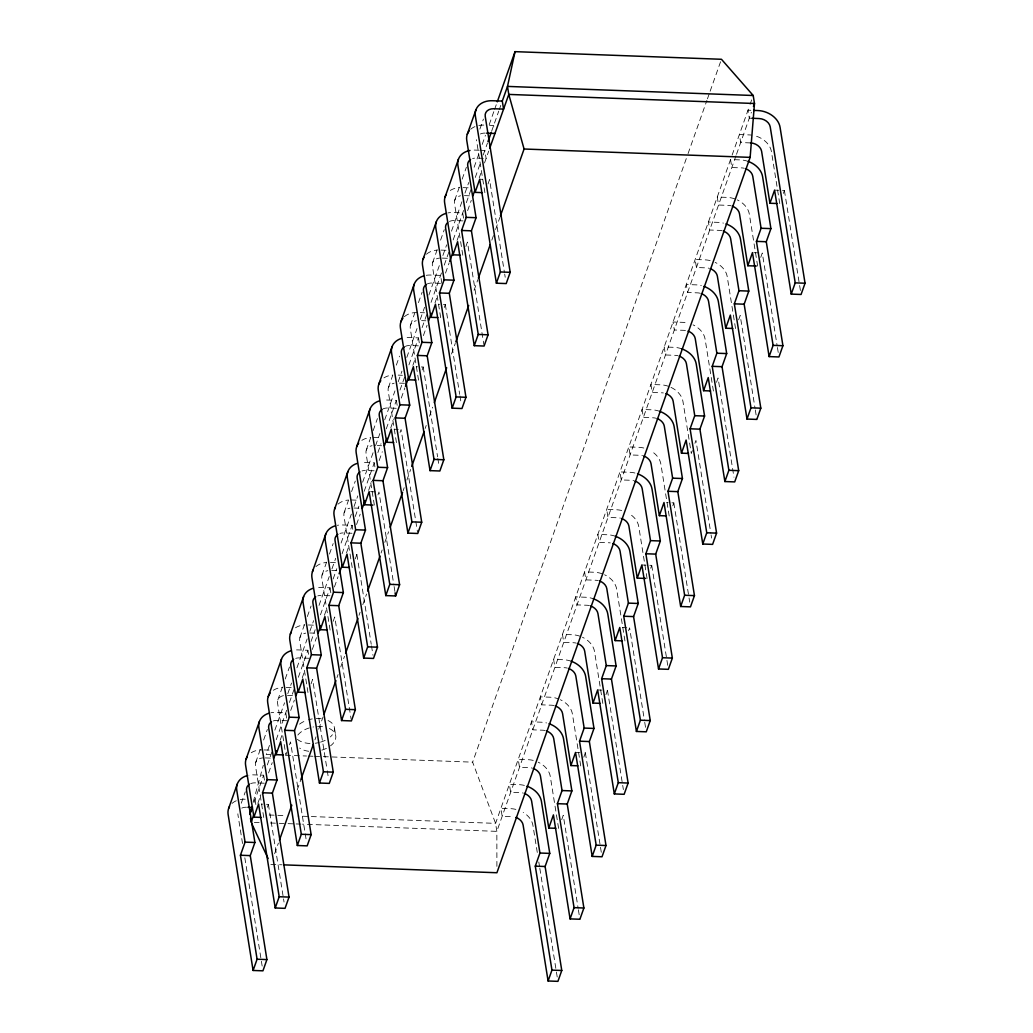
<?xml version="1.0" encoding="UTF-8"?>
<svg xmlns="http://www.w3.org/2000/svg" width="1033" height="1033" viewBox="0 0 1033 1033"><rect width="100%" height="100%" fill="white"/><g stroke="black" fill="none" stroke-linecap="round" stroke-linejoin="round"><path stroke-width="0.75" stroke-dasharray="5 3.75" d="M253.214 802.021L263.299 765.246M241.257 803.235L245.312 791.769M255.68 762.47L260.458 748.977M263.647 739.99L267.353 729.492M277.8 700L282.577 686.506M285.224 679.004L289.472 667.008M299.919 637.516L304.696 624.022M307.343 616.533L311.062 606.035M322.025 575.045L326.802 561.552M329.462 554.05L333.181 543.552M344.144 512.562L348.392 500.566M351.582 491.579L355.287 481.081M366.263 450.091L370.511 438.095M373.158 430.593L377.407 418.597M388.382 387.607L392.617 375.612M396.336 365.114L399.526 356.127M410.488 325.137L414.737 313.141M418.455 302.643L422.174 292.145M432.607 262.653L437.385 249.16M440.575 240.16L444.28 229.662M454.727 200.182L459.504 186.676M462.151 179.187L466.399 167.191M479.88 129.099L483.431 119.066M269.471 745.4L266.243 754.529L271.085 754.697M274.855 730.176L284.553 702.802M287.781 693.672L291.551 683.02M296.936 667.809L307.175 638.898M309.861 631.292L313.632 620.639M319.016 605.428L329.256 576.517M331.942 568.912L335.712 558.272M341.097 543.048L351.336 514.15M354.022 506.544L357.792 495.892M362.648 482.204L373.417 451.77M375.56 445.688L379.873 433.511M384.715 419.824L394.955 390.913M398.183 381.784L401.953 371.144M406.795 357.444L417.035 328.546M420.263 319.417L424.576 307.24M428.876 295.064L439.658 264.642M442.886 255.513L446.656 244.86M451.498 231.172L462.267 200.751M464.966 193.132L468.737 182.492M474.121 167.269L478.963 153.581M482.191 144.452L485.433 135.323M489.203 124.67L494.045 110.983M494.587 109.459L496.731 103.377M254.002 802.538L263.673 775.228L253.847 774.866A20.311 15.392 19.5 0 0 248.837 775.228M267.315 764.937L272.002 751.714M276.237 739.744L286.825 709.813M289.434 702.466L294.108 689.231M298.343 677.261L307.899 650.274L298.072 649.912A20.311 15.392 19.5 0 0 293.075 650.274M311.023 641.454L315.194 629.691M320.462 614.79L330.018 587.803L320.191 587.441A20.311 15.392 19.5 0 0 317.647 587.48M333.142 578.984L336.784 568.692M342.052 553.804L352.137 525.319L342.31 524.958A20.311 15.392 19.5 0 0 337.3 525.319M355.262 516.5L358.903 506.209M364.171 491.334L374.256 462.849L364.417 462.474A20.311 15.392 19.5 0 0 361.873 462.526M377.897 452.557L381.022 443.738M386.277 428.85L396.362 400.365L386.536 400.003A20.311 15.392 19.5 0 0 383.992 400.042M400.003 390.074L404.691 376.838M408.926 364.881L418.481 337.881L408.655 337.52A20.311 15.392 19.5 0 0 403.658 337.881M422.123 327.603L427.326 312.896M431.045 302.398L441.633 272.467M444.242 265.119L448.929 251.884M453.164 239.927L463.752 209.996M466.361 202.636L471.035 189.413M475.27 177.444L480.59 162.452M483.237 154.95L487.434 143.109M491.592 131.346L498.745 111.125M499.262 109.692L500.785 105.392M257.85 803.3L260.897 794.7M268.593 772.942L272.234 762.651M280.163 740.248L282.822 732.746M290.712 710.459L294.353 700.167M302.282 677.764L304.942 670.275M312.302 649.447L316.472 637.697M324.401 615.294L327.048 607.791M334.421 586.976L338.062 576.685M346.52 552.81L348.637 546.819M356.54 524.493L360.181 514.202M368.626 490.339L371.815 481.339M379.176 460.55L382.3 451.731M390.745 427.856L393.935 418.856M401.295 398.067L404.936 387.788M412.864 365.372L415.511 357.883M423.401 335.596L427.055 325.305M434.983 302.901L437.63 295.399M445.52 273.112L449.161 262.821M457.09 240.418L459.75 232.929M467.639 210.642L471.28 200.35M479.209 177.947L481.869 170.445M484.516 162.956L488.712 151.102M267.366 807.29L268.399 804.371L261.375 804.113M286.903 752.101L285.87 755.02L277.541 703.034A10.149 7.696 19.5 0 1 283.584 695.571M289.472 744.819L290.505 741.901L306.401 841.146M311.075 683.794L312.625 679.417L327.009 769.211M333.194 621.311L334.744 616.946L351.143 719.342M355.313 558.84L356.863 554.463L352.64 554.308M377.936 494.897L378.969 491.992L393.857 584.936M400.055 432.427L401.088 429.508L417.487 531.905M422.174 369.943L423.207 367.025L416.183 366.767M444.293 307.472L445.326 304.554L438.302 304.296M465.883 246.448L467.433 242.071L483.844 344.467M488.002 183.977L489.552 179.6L504.44 272.544M274.623 853.749L278.381 843.122M297.207 789.961L300.965 779.321M314.949 739.835L316.021 736.8M318.706 729.208L323.006 717.057M336.99 677.571L338.062 674.523M340.748 666.931L344.518 656.304M359.032 615.294L360.104 612.259M362.79 604.667L366.56 594.027M381.074 553.017L382.145 549.982M384.831 542.39L388.602 531.763M403.115 490.752L404.187 487.705M406.873 480.113L410.643 469.486M425.157 428.475L426.229 425.441M429.457 416.325L432.685 407.209M451.498 354.048L455.269 343.421M474.082 290.26L477.853 279.633M491.824 240.147L493.438 235.589M495.595 229.507L499.895 217.356M496.899 866.377L496.847 831.358L495.569 823.366L472.636 762.16L687.513 155.131M688.055 153.607L706.908 100.356M707.45 98.832L709.594 92.75M710.136 91.227L721.447 59.281M748.086 161.393A20.311 15.392 19.5 0 0 740.377 159.908L730.538 159.534L495.569 823.366L298.033 816.057M732.1 155.131L749.571 105.779M750.1 104.307L751.65 99.904M735.987 155.776L496.847 831.358L302.527 824.179M736.503 154.304L751.378 112.313M561.707 819.647L563.256 815.282L578.131 908.227M583.813 757.176L585.362 752.799L581.153 752.644M605.932 694.692L607.481 690.328L603.272 690.16M628.568 630.763L629.601 627.844L644.489 720.789M650.687 568.279L651.72 565.361L641.88 564.999M672.793 505.808L673.826 502.89L666.814 502.632M692.33 450.62L691.297 453.526L682.968 401.54A20.311 15.392 19.5 0 0 670.921 387.323M694.912 443.325L695.945 440.407L710.833 533.351M716.515 382.3L718.064 377.936L733.959 477.181M738.634 319.83L740.183 315.452L755.058 408.397M760.74 257.346L762.289 252.982L777.178 345.926M783.376 193.416L784.409 190.498L780.199 190.343M750.823 110.286L748.021 110.182L749.299 118.175L752.101 118.278M489.461 125.303L493.671 125.458L494.316 129.461M750.5 142.916L740.674 142.541L739.396 134.548L749.222 134.91A20.311 15.392 19.5 0 1 751.804 135.142M479.209 150.25L474.999 150.095A20.311 15.392 19.5 0 0 472.455 150.134M480.616 150.302L484.826 150.456L486.117 158.449M483.302 158.346L476.278 158.088A10.149 7.696 19.5 0 0 472.623 158.553M479.725 179.238L482.527 179.342M774.582 190.137L778.792 190.292M463.133 187.632L468.75 187.838M464.424 195.624L470.028 195.831M753.87 252.672L759.487 252.878M441.026 250.102L449.445 250.425M442.305 258.108L447.922 258.315M440.471 283.352L432.052 283.042A10.149 7.696 19.5 0 0 427.313 283.933M420.315 312.637L424.524 312.792M421.593 320.63L425.803 320.785M418.365 345.835L409.933 345.526A10.149 7.696 19.5 0 0 405.194 346.417M398.196 375.108L402.405 375.276M399.474 383.114L406.498 383.372M396.246 408.306L387.814 407.996A10.149 7.696 19.5 0 0 383.075 408.887M394.064 429.25L398.286 429.405M373.275 437.488L380.286 437.747M377.355 445.585L381.564 445.739M374.127 470.79L365.708 470.48A10.149 7.696 19.5 0 0 362.041 470.945M370.55 491.669L376.167 491.889M351.155 499.972L359.574 500.282M353.841 508.016L360.853 508.275M352.008 533.26L343.589 532.951A10.149 7.696 19.5 0 0 339.922 533.428M330.444 562.494L337.455 562.753M331.722 570.487L337.339 570.707M329.901 595.744L321.47 595.434A10.149 7.696 19.5 0 0 317.802 595.899M622.576 627.586L626.786 627.741M308.325 624.978L313.942 625.185M309.603 632.971L315.22 633.177M309.19 658.279L299.35 657.905A10.149 7.696 19.5 0 0 295.696 658.383M597.655 689.954L601.865 690.109M286.206 687.449L291.822 687.655M287.497 695.454L293.101 695.661M287.071 720.75L277.244 720.388A10.149 7.696 19.5 0 0 272.492 721.279M575.536 752.437L579.745 752.592M264.099 749.932L269.716 750.139M285.599 755.239L306.556 756.014M308.17 756.079L313.012 756.259M314.613 756.311L472.636 762.16M265.378 757.925L270.995 758.132M269.122 814.998L285.185 815.592M254.338 822.397L259.154 822.578M270.401 822.991L286.464 823.585M288.065 823.65L294.495 823.882M296.097 823.947L300.913 824.114M270.853 864.376L282.074 864.802M784.409 190.498L800.807 292.894M779.76 203.617L771.431 151.631A20.311 15.392 19.5 0 0 754.387 135.646M777.436 347.501L778.688 355.378M757.654 266.101L749.325 214.115A20.311 15.392 19.5 0 0 737.278 199.898M730.538 159.534L731.829 167.54L741.655 167.901A10.149 7.696 19.5 0 1 744.238 168.263M755.317 409.972L756.827 419.424M735.535 328.571L727.206 276.586A20.311 15.392 19.5 0 0 715.159 262.369M713.416 391.055L705.087 339.069A20.311 15.392 19.5 0 0 693.04 324.853M711.078 534.926L711.595 538.077M673.826 502.89L689.721 602.136M669.19 516.009L660.862 464.024A20.311 15.392 19.5 0 0 651.139 451.047M651.72 565.361L668.119 667.757M647.071 578.493L638.743 526.507A20.311 15.392 19.5 0 0 629.02 513.53M644.734 722.364L645.741 728.665M624.952 640.964L616.624 588.978A20.311 15.392 19.5 0 0 604.576 574.761M607.481 690.328L623.377 789.574M602.833 703.447L594.504 651.461A20.311 15.392 19.5 0 0 582.457 637.245M585.362 752.799L600.25 845.743M600.509 847.318L601.761 855.195M504.698 274.119L505.202 277.27M580.727 765.918L572.398 713.932A20.311 15.392 19.5 0 0 560.351 699.715M484.903 192.719L476.587 140.733A10.149 7.696 19.5 0 1 476.497 139.687M578.39 909.802L579.9 919.254M558.608 828.401L550.279 776.416A20.311 15.392 19.5 0 0 538.232 762.199M462.797 255.19L454.468 203.204A10.149 7.696 19.5 0 1 460.511 195.754M537.276 852.445L532.938 825.393A20.311 15.392 19.5 0 0 523.215 812.416M538.8 862L539.575 866.764M539.82 868.366L557.407 978.174M441.879 283.404L440.6 275.411L430.774 275.049A20.311 15.392 19.5 0 0 425.764 275.398M445.326 304.554L459.698 394.348M459.956 395.923L460.963 402.224M440.678 317.673L432.349 265.688A10.149 7.696 19.5 0 1 439.632 258.069M423.207 367.025L437.592 456.818M437.837 458.394L439.102 466.27M418.481 337.881L419.76 345.887M418.559 380.157L410.23 328.171A10.149 7.696 19.5 0 1 416.286 320.708M396.362 400.365L397.653 408.358M396.44 442.628L388.124 390.642A10.149 7.696 19.5 0 1 394.167 383.191M374.256 462.849L374.889 466.839M394.115 586.512L395.123 592.813M374.333 505.111L366.005 453.125A10.149 7.696 19.5 0 1 372.048 445.662M352.137 525.319L352.769 529.322M356.863 554.463L371.234 644.256M371.493 645.832L373.003 655.284M352.214 567.582L343.886 515.596A10.149 7.696 19.5 0 1 349.929 508.146M330.018 587.803L330.87 593.136M330.095 630.065L321.767 578.08A10.149 7.696 19.5 0 1 327.823 570.616M334.537 728.459L335.815 736.452M327.267 770.786L328.274 777.087M307.899 650.274L308.544 654.276M307.976 692.536L299.66 640.55A10.149 7.696 19.5 0 1 305.703 633.1M286.645 718.09L285.792 712.757L275.953 712.396A20.311 15.392 19.5 0 0 270.956 712.744M263.673 775.228L264.952 783.234L255.125 782.872A10.149 7.696 19.5 0 0 250.386 783.75M268.399 804.371L283.287 897.315M283.533 898.891L284.036 902.041M263.751 817.49L255.422 765.505A10.149 7.696 19.5 0 1 262.705 757.899M255.048 799.594L256.326 807.599M242.535 843.509L237.952 814.869A10.149 7.696 19.5 0 1 237.874 813.823M244.834 857.829L261.142 959.683M261.401 961.271L262.162 966.049M621.698 510.509A20.311 15.392 19.5 0 0 616.52 509.773L606.694 509.411L607.972 517.417L617.799 517.778A10.149 7.696 19.5 0 1 620.394 518.14M681.741 348.831A20.311 15.392 19.5 0 0 674.02 347.333L664.193 346.972L665.472 354.965L675.311 355.339A10.149 7.696 19.5 0 1 677.893 355.701M589.43 605.609A10.149 7.696 19.5 0 0 586.847 605.248L577.008 604.886L575.73 596.88L585.556 597.242A20.311 15.392 19.5 0 1 593.278 598.74M315.891 566.613A20.311 15.392 19.5 0 1 326.493 562.481M643.817 448.038A20.311 15.392 19.5 0 0 638.639 447.302L628.813 446.94L630.091 454.933L639.918 455.295A10.149 7.696 19.5 0 1 642.513 455.669M734.825 198.891A20.311 15.392 19.5 0 0 727.103 197.393L717.276 197.032L718.555 205.025L728.381 205.386A10.149 7.696 19.5 0 1 730.977 205.761M515.893 809.407A20.311 15.392 19.5 0 0 510.728 808.671L500.889 808.31L502.18 816.302L512.006 816.664A10.149 7.696 19.5 0 1 513.298 816.78M554.05 705.578A10.149 7.696 19.5 0 0 551.454 705.203L541.628 704.842L540.349 696.849L550.176 697.21A20.311 15.392 19.5 0 1 557.897 698.708M470.699 129.267A20.311 15.392 19.5 0 1 476.523 126.039M478.847 125.458A20.311 15.392 19.5 0 1 483.844 125.096M602.123 573.754A20.311 15.392 19.5 0 0 594.401 572.256L584.575 571.895L585.866 579.887L595.692 580.249A10.149 7.696 19.5 0 1 598.275 580.623M615.397 536.269A20.311 15.392 19.5 0 0 607.675 534.771L597.849 534.41L599.127 542.402L608.954 542.764A10.149 7.696 19.5 0 1 610.258 542.88M710.162 260.6A20.311 15.392 19.5 0 0 704.984 259.864L695.157 259.503L696.436 267.508L706.262 267.87A10.149 7.696 19.5 0 1 708.858 268.231M328.068 720.53A20.311 12.254 -9.1 0 1 330.353 736.929M325.175 740.338A20.311 12.254 -9.1 0 1 320.398 742.172M319.132 742.507A20.311 12.254 -9.1 0 1 315.22 743.244M309.977 743.476A20.311 12.254 -9.1 0 1 297.375 739.305M299.596 724.107A20.311 12.254 -9.1 0 1 307.163 720.195M308.402 719.807A20.311 12.254 -9.1 0 1 312.276 718.916M316.227 718.503A20.311 12.254 -9.1 0 1 323.768 719.11M329.346 728.523A20.311 12.254 -9.1 0 1 330.495 745.865M326.454 748.331A20.311 12.254 -9.1 0 1 321.689 750.165M308.738 751.275A20.311 12.254 -9.1 0 1 299.66 748.086M297.84 735.044A20.311 12.254 -9.1 0 1 313.554 726.922M317.505 726.496A20.311 12.254 -9.1 0 1 325.046 727.103M295.49 627.78A20.311 15.392 19.5 0 1 304.373 624.965M449.42 221.462A10.149 7.696 19.5 0 1 454.171 220.571L463.998 220.933L462.719 212.927L452.88 212.566A20.311 15.392 19.5 0 0 447.883 212.927M232.063 803.403A20.311 15.392 19.5 0 1 237.887 800.175M240.224 799.594A20.311 15.392 19.5 0 1 245.221 799.232M273.371 690.264A20.311 15.392 19.5 0 1 282.267 687.436M722.119 230.746A10.149 7.696 19.5 0 0 719.536 230.385L709.71 230.01L708.431 222.018L718.258 222.379A20.311 15.392 19.5 0 1 723.436 223.115M426.461 254.221A20.311 15.392 19.5 0 1 437.075 250.102M241.761 808.116A10.149 7.696 19.5 0 1 246.5 807.238M480.384 133.993A10.149 7.696 19.5 0 1 485.136 133.102M571.159 661.223A20.311 15.392 19.5 0 0 563.45 659.725L553.611 659.364L554.902 667.357L564.728 667.718A10.149 7.696 19.5 0 1 567.311 668.093M580.004 636.225A20.311 15.392 19.5 0 0 572.295 634.74L562.469 634.365L563.747 642.371L573.573 642.733A10.149 7.696 19.5 0 1 576.156 643.094M524.39 785.416A20.311 15.392 19.5 0 0 519.212 784.68L509.385 784.318L510.664 792.311L520.49 792.673A10.149 7.696 19.5 0 1 523.085 793.047M533.235 760.417A20.311 15.392 19.5 0 0 528.057 759.694L518.23 759.32L519.509 767.325L529.335 767.687A10.149 7.696 19.5 0 1 531.93 768.048M450.298 190.446A20.311 15.392 19.5 0 1 459.194 187.619M659.622 411.315A20.311 15.392 19.5 0 0 651.913 409.817L642.074 409.455L643.365 417.448L653.192 417.81A10.149 7.696 19.5 0 1 655.774 418.184M545.192 730.563A10.149 7.696 19.5 0 0 542.609 730.202L532.783 729.84L531.504 721.835L541.331 722.209A20.311 15.392 19.5 0 1 546.509 722.932M383.953 377.871A20.311 15.392 19.5 0 1 392.837 375.056M404.355 316.705A20.311 15.392 19.5 0 1 417.5 312.534M634.972 473.024A20.311 15.392 19.5 0 0 629.794 472.288L619.968 471.926L621.246 479.932L631.073 480.293A10.149 7.696 19.5 0 1 633.655 480.655M361.834 440.355A20.311 15.392 19.5 0 1 370.731 437.527M251.251 752.734A20.311 15.392 19.5 0 1 262.692 749.881M668.467 386.316A20.311 15.392 19.5 0 0 660.758 384.818L650.932 384.457L652.21 392.463L662.037 392.824A10.149 7.696 19.5 0 1 663.328 392.94M685.447 330.457A10.149 7.696 19.5 0 0 684.156 330.34L674.329 329.979L673.038 321.986L682.865 322.348A20.311 15.392 19.5 0 1 688.043 323.084M337.998 504.143A20.311 15.392 19.5 0 1 348.612 500.011M700.012 293.217A10.149 7.696 19.5 0 0 697.417 292.856L687.591 292.494L686.312 284.501L696.139 284.863A20.311 15.392 19.5 0 1 701.317 285.586"/><path stroke-width="1.5" d="M283.688 864.853L496.912 872.743L750.139 157.365L754.49 103.494L753.212 95.501L721.447 59.281L515.041 51.65L497.273 101.854M515.041 51.65L507.5 86.41L502.296 101.092L503.587 109.098L493.748 108.736A10.149 7.696 19.5 0 0 485.213 116.367L510.186 272.325L506.209 283.571L496.382 283.21L479.725 179.238L475.077 192.358L482.101 192.616M250.27 812.751L251.949 806.618M228.642 808.439L237.267 784.073M246.112 759.074L259.386 721.589M268.231 696.604L281.493 659.119M290.338 634.12L303.612 596.635M312.457 571.649L325.731 534.164M334.576 509.166L347.85 471.681M356.695 446.695L369.956 409.21M378.801 384.211L392.075 346.726M400.92 321.741L414.194 284.243M423.039 259.257L436.3 221.772M445.158 196.787L458.42 159.289M467.265 134.303L475.89 109.937M249.844 814.275L252.452 806.941M487.95 141.637L491.075 132.818M253.731 814.934L251.135 822.281L250.49 818.278M273.797 758.235L276.457 750.746M295.916 695.764L298.033 689.76M318.035 633.281L320.682 625.791M339.108 573.741L342.272 564.806M362.26 508.326L364.92 500.824M384.379 445.856L387.026 438.354M405.452 386.316L408.616 377.368M428.605 320.889L431.265 313.399M449.691 261.362L452.854 252.414M472.843 195.934L474.96 189.943M489.758 148.158L508.778 94.416L507.5 86.41L753.212 95.501M249.405 784.292A10.149 7.696 19.5 0 0 246.577 790.503L254.906 842.489L250.257 855.608L266.914 959.58L262.937 970.826L253.098 970.465L257.088 959.218L240.431 855.247L245.079 842.127L236.751 790.142A20.311 15.392 19.5 0 1 246.513 775.809M260.936 817.387L253.924 817.129L258.56 804.01L275.217 907.981L285.043 908.343L289.033 897.096L272.376 793.124L277.025 780.005L268.696 728.02A10.149 7.696 19.5 0 1 271.524 721.822M275.217 907.981L279.194 896.734L262.55 792.763L267.185 779.644L258.87 727.658A20.311 15.392 19.5 0 1 268.632 713.325M283.055 754.916L276.043 754.658L280.679 741.539L297.336 845.51L307.163 845.872L311.14 834.625L294.495 730.654L299.131 717.535L290.802 665.549A10.149 7.696 19.5 0 1 293.643 659.338M297.336 845.51L301.313 834.264L284.656 730.292L289.305 717.173L280.976 665.187A20.311 15.392 19.5 0 1 290.751 650.855M305.174 692.433L298.15 692.175L302.798 679.055L319.455 783.027L329.282 783.388L333.259 772.142L316.602 668.17L321.25 655.051L312.922 603.065A10.149 7.696 19.5 0 1 315.749 596.867M319.455 783.027L323.432 771.78L306.775 667.809L311.424 654.69L303.095 602.704A20.311 15.392 19.5 0 1 312.87 588.371M327.293 629.962L320.269 629.704L324.917 616.572L341.561 720.556L351.401 720.918L355.378 709.671L338.721 605.7L343.369 592.58L335.041 540.595A10.149 7.696 19.5 0 1 337.868 534.384M341.561 720.556L345.551 709.309L328.894 605.338L333.543 592.206L325.214 540.22A20.311 15.392 19.5 0 1 334.976 525.9M349.399 567.479L342.388 567.22L347.023 554.101L363.681 658.073L373.507 658.434L377.497 647.187L360.84 543.216L365.488 530.097L357.16 478.111A10.149 7.696 19.5 0 1 359.988 471.913M363.681 658.073L367.658 646.826L351.013 542.854L355.649 529.735L347.333 477.75A20.311 15.392 19.5 0 1 357.095 463.417M372.926 505.06L364.507 504.737L369.143 491.618L385.8 595.589L395.626 595.964L399.603 584.717L382.959 480.745L387.595 467.626L379.266 415.628A10.149 7.696 19.5 0 1 382.107 409.43M385.8 595.589L389.777 584.342L373.12 480.371L377.768 467.252L369.44 415.266A20.311 15.392 19.5 0 1 379.214 400.946M393.638 442.524L386.613 442.266L391.262 429.147L407.919 533.118L417.745 533.48L421.722 522.233L405.065 418.262L409.714 405.143L401.385 353.157A10.149 7.696 19.5 0 1 404.213 346.959M407.919 533.118L411.896 521.872L395.239 417.9L399.887 404.781L391.559 352.795A20.311 15.392 19.5 0 1 401.321 338.462M415.757 380.054L408.732 379.782L413.381 366.663L430.025 470.635L439.864 470.996L443.841 459.762L427.184 355.791L431.833 342.659L423.504 290.673A10.149 7.696 19.5 0 1 426.332 284.475M430.025 470.635L434.015 459.388L417.358 355.417L422.006 342.297L413.678 290.312A20.311 15.392 19.5 0 1 423.44 275.992M437.863 317.57L430.851 317.312L435.487 304.193L452.144 408.164L461.971 408.526L465.96 397.279L449.303 293.307L453.952 280.188L445.623 228.203A10.149 7.696 19.5 0 1 447.586 222.65M452.144 408.164L456.121 396.917L439.477 292.946L444.113 279.827L435.797 227.841A20.311 15.392 19.5 0 1 445.559 213.508M459.982 255.086L452.971 254.828L457.606 241.709L474.263 345.681L484.09 346.042L488.067 334.795L471.422 230.824L476.058 217.705L467.729 165.719A10.149 7.696 19.5 0 1 470.57 159.521M474.263 345.681L478.24 334.434L461.583 230.462L466.232 217.343L457.903 165.357A20.311 15.392 19.5 0 1 470.002 150.444M279.465 840.074L291.822 805.146M300.965 779.321L313.335 744.393M324.078 714.023L335.906 680.605M345.59 653.269L357.947 618.328M367.632 590.992L380.002 556.064M390.216 527.204L402.573 492.263M411.715 466.451L424.085 431.51M434.299 402.65L446.669 367.722M455.798 341.897L468.711 305.445M478.382 278.109L490.21 244.692M500.424 215.845L524.08 149.01L508.778 94.416L754.49 103.494L753.457 106.438M496.382 283.21L500.359 271.963L475.374 116.006A20.311 15.392 19.5 0 1 492.47 100.73L502.296 101.092M526.933 786.178A20.311 15.392 19.5 0 1 541.434 801.401L549.763 853.387L545.114 866.506L561.771 970.478L557.923 981.35L548.097 980.988L551.945 970.116L535.288 866.145L539.936 853.026L531.608 801.04A10.149 7.696 19.5 0 0 524.351 793.421M555.793 828.298L548.781 828.04L553.417 814.908L570.074 918.892L579.9 919.254L583.89 908.007L567.233 804.036L571.882 790.916L563.553 738.931A20.311 15.392 19.5 0 0 549.052 723.694M570.074 918.892L574.051 907.645L557.407 803.674L562.042 790.542L553.714 738.556A10.149 7.696 19.5 0 0 546.47 730.951M577.912 765.815L570.887 765.556L575.536 752.437L592.193 856.409L602.019 856.77L605.997 845.523L589.352 741.552L593.988 728.433L585.659 676.447A20.311 15.392 19.5 0 0 571.159 661.223M592.193 856.409L596.17 845.162L579.513 741.19L584.161 728.071L575.833 676.086A10.149 7.696 19.5 0 0 568.589 668.467M600.031 703.344L593.007 703.073L597.655 689.954L614.312 793.925L624.139 794.3L628.116 783.053L611.459 679.081L616.107 665.949L607.778 613.964A20.311 15.392 19.5 0 0 593.278 598.74M614.312 793.925L618.289 782.678L601.632 678.707L606.281 665.588L597.952 613.602A10.149 7.696 19.5 0 0 590.695 605.997M622.15 640.86L615.126 640.602L619.774 627.483L636.418 731.454L646.258 731.816L650.235 720.569L633.578 616.598L638.226 603.479L629.898 551.493A20.311 15.392 19.5 0 0 615.397 536.269M636.418 731.454L640.408 720.208L623.751 616.236L628.4 603.117L620.071 551.131A10.149 7.696 19.5 0 0 612.814 543.513M645.664 578.441L637.245 578.118L641.88 564.999L658.538 668.971L668.364 669.332L672.354 658.098L655.697 554.114L660.332 540.995L652.017 489.009A20.311 15.392 19.5 0 0 637.516 473.785M658.538 668.971L662.515 657.724L645.87 553.753L650.506 540.633L642.177 488.648A10.149 7.696 19.5 0 0 634.933 481.042M666.375 515.906L659.351 515.648L663.999 502.529L680.657 606.5L690.483 606.862L694.46 595.615L677.816 491.643L682.451 478.524L674.123 426.539A20.311 15.392 19.5 0 0 659.622 411.315M680.657 606.5L684.634 595.253L667.977 491.282L672.625 478.163L664.296 426.177A10.149 7.696 19.5 0 0 657.053 418.559M688.495 453.422L681.47 453.164L686.119 440.045L702.776 544.017L712.602 544.378L716.579 533.131L699.922 429.16L704.571 416.041L696.242 364.055A20.311 15.392 19.5 0 0 681.741 348.831M702.776 544.017L706.753 532.77L690.096 428.798L694.744 415.679L686.416 363.693A10.149 7.696 19.5 0 0 679.159 356.088M710.614 390.952L703.589 390.694L708.238 377.574L724.882 481.546L734.708 481.907L738.698 470.661L722.041 366.689L726.69 353.57L718.361 301.584A20.311 15.392 19.5 0 0 703.86 286.361M724.882 481.546L728.872 470.299L712.215 366.328L716.863 353.209L708.535 301.223A10.149 7.696 19.5 0 0 701.278 293.604M732.72 328.468L725.708 328.21L730.344 315.091L747.001 419.062L756.827 419.424L760.817 408.177L744.16 304.206L748.796 291.086L740.48 239.101A20.311 15.392 19.5 0 0 725.979 223.877M747.001 419.062L750.978 407.815L734.334 303.844L738.969 290.725L730.641 238.739A10.149 7.696 19.5 0 0 723.397 231.121M756.246 266.049L747.815 265.739L752.463 252.62L769.12 356.592L778.947 356.953L782.924 345.706L766.279 241.735L770.915 228.616L762.586 176.63A20.311 15.392 19.5 0 0 748.086 161.393M769.12 356.592L773.097 345.345L756.44 241.373L761.089 228.254L752.76 176.269A10.149 7.696 19.5 0 0 745.516 168.65M776.958 203.514L769.934 203.256L774.582 190.137L791.239 294.108L801.066 294.47L805.043 283.223L780.057 127.266A20.311 15.392 19.5 0 0 757.848 110.544L753.625 110.389M791.239 294.108L795.216 282.861L770.231 126.904A10.149 7.696 19.5 0 0 759.126 118.55L752.101 118.278M486.53 133.154L494.962 133.464M524.08 149.01L750.139 157.365M466.232 217.343L476.058 217.705M761.089 228.254L770.915 228.616M461.583 230.462L471.422 230.824M756.44 241.373L766.279 241.735M500.359 271.963L510.186 272.325M795.216 282.861L805.043 283.223M444.113 279.827L453.952 280.188M738.969 290.725L748.796 291.086M439.477 292.946L449.303 293.307M734.334 303.844L744.16 304.206M478.24 334.434L488.067 334.795M773.097 345.345L782.924 345.706M422.006 342.297L431.833 342.659M716.863 353.209L726.69 353.57M417.358 355.417L427.184 355.791M712.215 366.328L722.041 366.689M456.121 396.917L465.96 397.279M750.978 407.815L760.817 408.177M399.887 404.781L409.714 405.143M694.744 415.679L704.571 416.041M395.239 417.9L405.065 418.262M690.096 428.798L699.922 429.16M434.015 459.388L443.841 459.762M728.872 470.299L738.698 470.661M377.768 467.252L387.595 467.626M672.625 478.163L682.451 478.524M373.12 480.371L382.959 480.745M667.977 491.282L677.816 491.643M411.896 521.872L421.722 522.233M706.753 532.77L716.579 533.131M355.649 529.735L365.488 530.097M650.506 540.633L660.332 540.995M351.013 542.854L360.84 543.216M645.87 553.753L655.697 554.114M389.777 584.342L399.603 584.717M684.634 595.253L694.46 595.615M333.543 592.206L343.369 592.58M628.4 603.117L638.226 603.479M328.894 605.338L338.721 605.7M623.751 616.236L633.578 616.598M367.658 646.826L377.497 647.187M662.515 657.724L672.354 658.098M311.424 654.69L321.25 655.051M606.281 665.588L616.107 665.949M306.775 667.809L316.602 668.17M601.632 678.707L611.459 679.081M345.551 709.309L355.378 709.671M640.408 720.208L650.235 720.569M289.305 717.173L299.131 717.535M584.161 728.071L593.988 728.433M284.656 730.292L294.495 730.654M579.513 741.19L589.352 741.552M323.432 771.78L333.259 772.142M618.289 782.678L628.116 783.053M267.185 779.644L277.025 780.005M562.042 790.542L571.882 790.916M262.55 792.763L272.376 793.124M557.407 803.674L567.233 804.036M247.907 807.29L252.117 807.444M301.313 834.264L311.14 834.625M596.17 845.162L605.997 845.523M245.079 842.127L254.906 842.489M539.936 853.026L549.763 853.387M240.431 855.247L250.257 855.608M535.288 866.145L545.114 866.506M279.194 896.734L289.033 897.096M574.051 907.645L583.89 908.007M257.088 959.218L266.914 959.58M551.945 970.116L561.771 970.478M251.807 823.727L268.141 858.578M769.934 203.256L761.605 151.27A10.149 7.696 19.5 0 0 750.5 142.916M747.815 265.739L739.499 213.754A10.149 7.696 19.5 0 0 732.242 206.135M725.708 328.21L717.38 276.224A10.149 7.696 19.5 0 0 710.123 268.619M703.589 390.694L695.261 338.708A10.149 7.696 19.5 0 0 688.017 331.089M681.47 453.164L673.142 401.178A10.149 7.696 19.5 0 0 665.898 393.573M659.351 515.648L651.035 463.662A10.149 7.696 19.5 0 0 643.779 456.044M637.245 578.118L628.916 526.133A10.149 7.696 19.5 0 0 621.659 518.527M615.126 640.602L606.797 588.616A10.149 7.696 19.5 0 0 599.553 580.998M593.007 703.073L584.678 651.087A10.149 7.696 19.5 0 0 577.434 643.482M570.887 765.556L562.572 713.571A10.149 7.696 19.5 0 0 555.315 705.952M475.077 192.358L466.748 140.372A20.311 15.392 19.5 0 1 469.253 130.778M548.781 828.04L540.453 776.054A10.149 7.696 19.5 0 0 533.196 768.436M452.971 254.828L444.642 202.842A20.311 15.392 19.5 0 1 445.985 194.94M548.097 980.988L523.111 825.031A10.149 7.696 19.5 0 0 515.867 817.413M430.851 317.312L422.523 265.326A20.311 15.392 19.5 0 1 423.879 257.424M408.732 379.782L400.404 327.797A20.311 15.392 19.5 0 1 402.909 318.216M386.613 442.266L378.285 390.28A20.311 15.392 19.5 0 1 380.79 380.686M395.123 592.813L395.626 595.964M364.507 504.737L356.178 452.751A20.311 15.392 19.5 0 1 358.671 443.17M342.388 567.22L334.059 515.235A20.311 15.392 19.5 0 1 335.415 507.332M320.269 629.704L311.94 577.718A20.311 15.392 19.5 0 1 313.296 569.816M298.15 692.175L289.821 640.189A20.311 15.392 19.5 0 1 291.177 632.286M276.043 754.658L267.715 702.672A20.311 15.392 19.5 0 1 270.207 693.078M253.924 817.129L245.596 765.143A20.311 15.392 19.5 0 1 246.952 757.241M253.098 970.465L228.125 814.508A20.311 15.392 19.5 0 1 229.481 806.605"/></g></svg>
